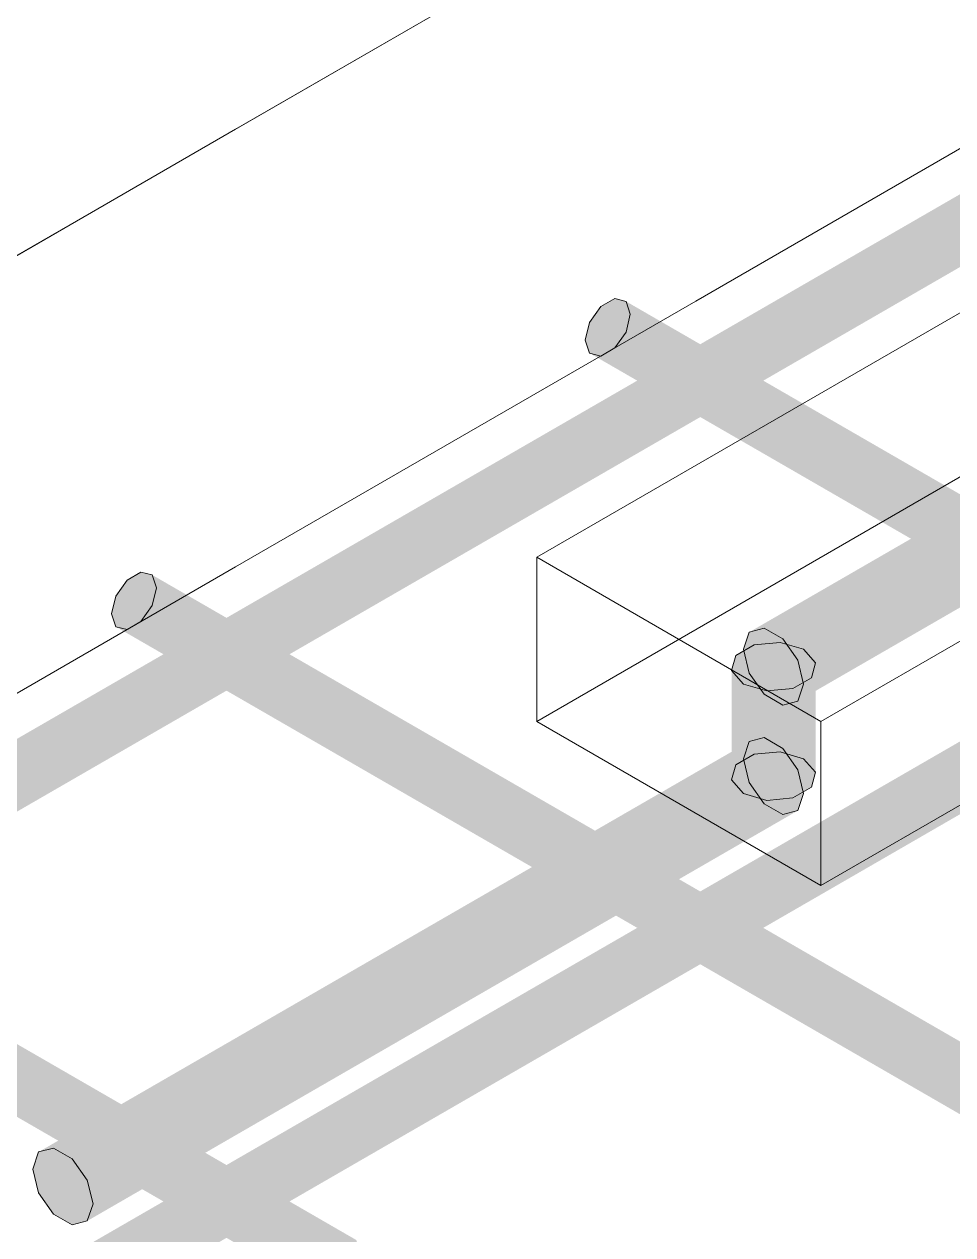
# Model space of a CAD drawing. Header units: metres. Extents: x 0 to 8.41, y 0 to 5.94.
# Drawn here: x 5.5447 to 5.8842, y 2.1873 to 2.6298 of the extents above; entities that cross this region are included whole.
import ezdxf

# ---------------------------------------------------------------- set-up
doc = ezdxf.new("R2010")
doc.units = ezdxf.units.M
doc.header["$LTSCALE"] = 0.25
doc.layers.add('ISO-3D', color=7, linetype='CONTINUOUS', lineweight=13)
doc.layers.add('ISO-3D-ARISTAS', color=250, linetype='CONTINUOUS', lineweight=13)

msp = doc.modelspace()

# ---------------------------------------------------------------- linework, layer by layer
at = {"layer": 'ISO-3D', "true_color": 0x553624}
for points in [[(5.89104, 2.5663), (5.89262, 2.57099), (5.80844, 2.51861), (5.81001, 2.5233)], [(5.90754, 2.55678), (5.90597, 2.55209), (5.82494, 2.50908), (5.82336, 2.50439)], [(5.80844, 2.51861), (5.81001, 2.5233), (5.72583, 2.47092), (5.72741, 2.47561)], [(5.82494, 2.50908), (5.82336, 2.50439), (5.74233, 2.46139), (5.74076, 2.4567)], [(5.72583, 2.47092), (5.72741, 2.47561), (5.64323, 2.42322), (5.6448, 2.42791)], [(5.74233, 2.46139), (5.74076, 2.4567), (5.65973, 2.4137), (5.65815, 2.40901)], [(5.64323, 2.42322), (5.6448, 2.42791), (5.56062, 2.37553), (5.5622, 2.38022)], [(5.65973, 2.4137), (5.65815, 2.40901), (5.57712, 2.36601), (5.57554, 2.36132)], [(5.56062, 2.37553), (5.5622, 2.38022), (5.47802, 2.32784), (5.47959, 2.33253)], [(5.89904, 2.37092), (5.90061, 2.37561), (5.81643, 2.32322), (5.81801, 2.32791)], [(5.57712, 2.36601), (5.57554, 2.36132), (5.49451, 2.31831), (5.49294, 2.31363)], [(5.91554, 2.36139), (5.91396, 2.3567), (5.83293, 2.3137), (5.83136, 2.30901)], [(5.81643, 2.32322), (5.81801, 2.32791), (5.73383, 2.27553), (5.7354, 2.28022)], [(5.83293, 2.3137), (5.83136, 2.30901), (5.75032, 2.26601), (5.74875, 2.26132)], [(5.73383, 2.27553), (5.7354, 2.28022), (5.65122, 2.22784), (5.6528, 2.23253)], [(5.75032, 2.26601), (5.74875, 2.26132), (5.66772, 2.21831), (5.66614, 2.21363)], [(5.65122, 2.22784), (5.6528, 2.23253), (5.56862, 2.18015), (5.57019, 2.18484)], [(5.66772, 2.21831), (5.66614, 2.21363), (5.58511, 2.17062), (5.58354, 2.16593)]]:
    msp.add_solid(points, dxfattribs=at)
at = {"layer": 'ISO-3D', "true_color": 0x67422b}
for points in [[(5.89262, 2.57099), (5.89674, 2.57207), (5.81001, 2.5233), (5.81414, 2.52438)], [(5.90597, 2.55209), (5.90184, 2.55101), (5.82336, 2.50439), (5.81924, 2.50332)], [(5.81001, 2.5233), (5.81414, 2.52438), (5.72741, 2.47561), (5.73153, 2.47668)], [(5.82336, 2.50439), (5.81924, 2.50332), (5.74076, 2.4567), (5.73663, 2.45562)], [(5.72741, 2.47561), (5.73153, 2.47668), (5.6448, 2.42791), (5.64893, 2.42899)], [(5.74076, 2.4567), (5.73663, 2.45562), (5.65815, 2.40901), (5.65403, 2.40793)], [(5.6448, 2.42791), (5.64893, 2.42899), (5.5622, 2.38022), (5.56632, 2.3813)], [(5.65815, 2.40901), (5.65403, 2.40793), (5.57554, 2.36132), (5.57142, 2.36024)], [(5.5622, 2.38022), (5.56632, 2.3813), (5.47959, 2.33253), (5.48372, 2.33361)], [(5.90061, 2.37561), (5.90474, 2.37668), (5.81801, 2.32791), (5.82213, 2.32899)], [(5.57554, 2.36132), (5.57142, 2.36024), (5.49294, 2.31363), (5.48881, 2.31255)], [(5.91396, 2.3567), (5.90984, 2.35562), (5.83136, 2.30901), (5.82723, 2.30793)], [(5.81801, 2.32791), (5.82213, 2.32899), (5.7354, 2.28022), (5.73953, 2.2813)], [(5.83136, 2.30901), (5.82723, 2.30793), (5.74875, 2.26132), (5.74463, 2.26024)], [(5.7354, 2.28022), (5.73953, 2.2813), (5.6528, 2.23253), (5.65692, 2.23361)], [(5.74875, 2.26132), (5.74463, 2.26024), (5.66614, 2.21363), (5.66202, 2.21255)], [(5.6528, 2.23253), (5.65692, 2.23361), (5.57019, 2.18484), (5.57432, 2.18592)], [(5.66614, 2.21363), (5.66202, 2.21255), (5.58354, 2.16593), (5.57941, 2.16485)]]:
    msp.add_solid(points, dxfattribs=at)
at = {"layer": 'ISO-3D', "true_color": 0x7c4f34}
for points in [[(5.89674, 2.57207), (5.90184, 2.56913), (5.81414, 2.52438), (5.81924, 2.52143)], [(5.90184, 2.55101), (5.89674, 2.55395), (5.81924, 2.50332), (5.81414, 2.50626)], [(5.84322, 2.48189), (5.83812, 2.47894), (5.76061, 2.52958), (5.75552, 2.52664)], [(5.81414, 2.52438), (5.81924, 2.52143), (5.73153, 2.47668), (5.73663, 2.47374)], [(5.83812, 2.46083), (5.84322, 2.46377), (5.75552, 2.50852), (5.76061, 2.51146)], [(5.81924, 2.50332), (5.81414, 2.50626), (5.73663, 2.45562), (5.73153, 2.45857)], [(5.92582, 2.4342), (5.92073, 2.43125), (5.84322, 2.48189), (5.83812, 2.47894)], [(5.73153, 2.47668), (5.73663, 2.47374), (5.64893, 2.42899), (5.65403, 2.42605)], [(5.92073, 2.41313), (5.92582, 2.41608), (5.83812, 2.46083), (5.84322, 2.46377)], [(5.73663, 2.45562), (5.73153, 2.45857), (5.65403, 2.40793), (5.64893, 2.41087)], [(5.67001, 2.38189), (5.66492, 2.37894), (5.58741, 2.42958), (5.58231, 2.42664)], [(5.64893, 2.42899), (5.65403, 2.42605), (5.56632, 2.3813), (5.57142, 2.37836)], [(5.66492, 2.36083), (5.67001, 2.36377), (5.58231, 2.40852), (5.58741, 2.41146)], [(5.65403, 2.40793), (5.64893, 2.41087), (5.57142, 2.36024), (5.56632, 2.36318)], [(5.56632, 2.3813), (5.57142, 2.37836), (5.48372, 2.33361), (5.48881, 2.33066)], [(5.75262, 2.3342), (5.74752, 2.33125), (5.67001, 2.38189), (5.66492, 2.37894)], [(5.90474, 2.37668), (5.90984, 2.37374), (5.82213, 2.32899), (5.82723, 2.32605)], [(5.57142, 2.36024), (5.56632, 2.36318), (5.48881, 2.31255), (5.48372, 2.31549)], [(5.74752, 2.31313), (5.75262, 2.31608), (5.66492, 2.36083), (5.67001, 2.36377)], [(5.90984, 2.35562), (5.90474, 2.35857), (5.82723, 2.30793), (5.82213, 2.31087)], [(5.83522, 2.2865), (5.83013, 2.28356), (5.75262, 2.3342), (5.74752, 2.33125)], [(5.82213, 2.32899), (5.82723, 2.32605), (5.73953, 2.2813), (5.74463, 2.27836)], [(5.83013, 2.26544), (5.83522, 2.26839), (5.74752, 2.31313), (5.75262, 2.31608)], [(5.82723, 2.30793), (5.82213, 2.31087), (5.74463, 2.26024), (5.73953, 2.26318)], [(5.91783, 2.23881), (5.91273, 2.23587), (5.83522, 2.2865), (5.83013, 2.28356)], [(5.57941, 2.2342), (5.57432, 2.23125), (5.49681, 2.28189), (5.49171, 2.27894)], [(5.73953, 2.2813), (5.74463, 2.27836), (5.65692, 2.23361), (5.66202, 2.23066)], [(5.91273, 2.21775), (5.91783, 2.22069), (5.83013, 2.26544), (5.83522, 2.26839)], [(5.57432, 2.21313), (5.57941, 2.21608), (5.49171, 2.26083), (5.49681, 2.26377)], [(5.74463, 2.26024), (5.73953, 2.26318), (5.66202, 2.21255), (5.65692, 2.21549)], [(5.66202, 2.1865), (5.65692, 2.18356), (5.57941, 2.2342), (5.57432, 2.23125)], [(5.65692, 2.23361), (5.66202, 2.23066), (5.57432, 2.18592), (5.57941, 2.18297)], [(5.65692, 2.16544), (5.66202, 2.16839), (5.57432, 2.21313), (5.57941, 2.21608)], [(5.66202, 2.21255), (5.65692, 2.21549), (5.57941, 2.16485), (5.57432, 2.1678)]]:
    msp.add_solid(points, dxfattribs=at)
at = {"layer": 'ISO-3D', "true_color": 0x70472f}
for points in [[(5.89262, 2.55979), (5.89104, 2.5663), (5.81001, 2.5121), (5.80844, 2.51861)], [(5.90597, 2.56328), (5.90754, 2.55678), (5.82336, 2.51559), (5.82494, 2.50908)], [(5.81001, 2.5121), (5.80844, 2.51861), (5.72741, 2.46441), (5.72583, 2.47092)], [(5.82336, 2.51559), (5.82494, 2.50908), (5.74076, 2.4679), (5.74233, 2.46139)], [(5.72741, 2.46441), (5.72583, 2.47092), (5.6448, 2.41672), (5.64323, 2.42322)], [(5.74076, 2.4679), (5.74233, 2.46139), (5.65815, 2.42021), (5.65973, 2.4137)], [(5.6448, 2.41672), (5.64323, 2.42322), (5.5622, 2.36902), (5.56062, 2.37553)], [(5.65815, 2.42021), (5.65973, 2.4137), (5.57554, 2.37251), (5.57712, 2.36601)], [(5.5622, 2.36902), (5.56062, 2.37553), (5.47959, 2.32133), (5.47802, 2.32784)], [(5.57554, 2.37251), (5.57712, 2.36601), (5.49294, 2.32482), (5.49451, 2.31831)], [(5.90061, 2.36441), (5.89904, 2.37092), (5.81801, 2.31672), (5.81643, 2.32322)], [(5.91396, 2.3679), (5.91554, 2.36139), (5.83136, 2.32021), (5.83293, 2.3137)], [(5.81801, 2.31672), (5.81643, 2.32322), (5.7354, 2.26902), (5.73383, 2.27553)], [(5.83136, 2.32021), (5.83293, 2.3137), (5.74875, 2.27251), (5.75032, 2.26601)], [(5.7354, 2.26902), (5.73383, 2.27553), (5.6528, 2.22133), (5.65122, 2.22784)], [(5.74875, 2.27251), (5.75032, 2.26601), (5.66614, 2.22482), (5.66772, 2.21831)], [(5.6528, 2.22133), (5.65122, 2.22784), (5.57019, 2.17364), (5.56862, 2.18015)], [(5.66614, 2.22482), (5.66772, 2.21831), (5.58354, 2.17713), (5.58511, 2.17062)]]:
    msp.add_solid(points, dxfattribs=at)
at = {"layer": 'ISO-3D', "true_color": 0x7f5135}
for points in [[(5.90184, 2.56913), (5.90597, 2.56328), (5.81924, 2.52143), (5.82336, 2.51559)], [(5.89674, 2.55395), (5.89262, 2.55979), (5.81414, 2.50626), (5.81001, 2.5121)], [(5.81924, 2.52143), (5.82336, 2.51559), (5.73663, 2.47374), (5.74076, 2.4679)], [(5.81414, 2.50626), (5.81001, 2.5121), (5.73153, 2.45857), (5.72741, 2.46441)], [(5.73663, 2.47374), (5.74076, 2.4679), (5.65403, 2.42605), (5.65815, 2.42021)], [(5.73153, 2.45857), (5.72741, 2.46441), (5.64893, 2.41087), (5.6448, 2.41672)], [(5.65403, 2.42605), (5.65815, 2.42021), (5.57142, 2.37836), (5.57554, 2.37251)], [(5.64893, 2.41087), (5.6448, 2.41672), (5.56632, 2.36318), (5.5622, 2.36902)], [(5.57142, 2.37836), (5.57554, 2.37251), (5.48881, 2.33066), (5.49294, 2.32482)], [(5.90984, 2.37374), (5.91396, 2.3679), (5.82723, 2.32605), (5.83136, 2.32021)], [(5.56632, 2.36318), (5.5622, 2.36902), (5.48372, 2.31549), (5.47959, 2.32133)], [(5.90474, 2.35857), (5.90061, 2.36441), (5.82213, 2.31087), (5.81801, 2.31672)], [(5.82723, 2.32605), (5.83136, 2.32021), (5.74463, 2.27836), (5.74875, 2.27251)], [(5.82213, 2.31087), (5.81801, 2.31672), (5.73953, 2.26318), (5.7354, 2.26902)], [(5.74463, 2.27836), (5.74875, 2.27251), (5.66202, 2.23066), (5.66614, 2.22482)], [(5.73953, 2.26318), (5.7354, 2.26902), (5.65692, 2.21549), (5.6528, 2.22133)], [(5.66202, 2.23066), (5.66614, 2.22482), (5.57941, 2.18297), (5.58354, 2.17713)], [(5.65692, 2.21549), (5.6528, 2.22133), (5.57432, 2.1678), (5.57019, 2.17364)]]:
    msp.add_solid(points, dxfattribs=at)
at = {"layer": 'ISO-3D', "true_color": 0x643f2a}
for points in [[(5.75806, 2.51905), (5.75552, 2.52664), (5.75139, 2.5208)], [(5.75806, 2.51905), (5.76061, 2.52958), (5.75552, 2.52664)], [(5.75806, 2.51905), (5.76474, 2.5285), (5.76061, 2.52958)], [(5.75806, 2.51905), (5.76631, 2.52381), (5.76474, 2.5285)], [(5.75806, 2.51905), (5.76474, 2.5173), (5.76631, 2.52381)], [(5.75806, 2.51905), (5.75139, 2.5208), (5.74982, 2.51429)], [(5.75806, 2.51905), (5.74982, 2.51429), (5.75139, 2.5096)], [(5.75806, 2.51905), (5.75139, 2.5096), (5.75552, 2.50852)], [(5.75806, 2.51905), (5.75552, 2.50852), (5.76061, 2.51146)], [(5.75806, 2.51905), (5.76061, 2.51146), (5.76474, 2.5173)], [(5.58486, 2.41905), (5.58741, 2.42958), (5.58231, 2.42664)], [(5.58486, 2.41905), (5.59153, 2.4285), (5.58741, 2.42958)], [(5.58486, 2.41905), (5.58231, 2.42664), (5.57819, 2.4208)], [(5.58486, 2.41905), (5.59311, 2.42381), (5.59153, 2.4285)], [(5.58486, 2.41905), (5.57819, 2.4208), (5.57661, 2.41429)], [(5.58486, 2.41905), (5.59153, 2.4173), (5.59311, 2.42381)], [(5.58486, 2.41905), (5.57661, 2.41429), (5.57819, 2.4096)], [(5.58486, 2.41905), (5.57819, 2.4096), (5.58231, 2.40852)], [(5.58486, 2.41905), (5.58231, 2.40852), (5.58741, 2.41146)], [(5.58486, 2.41905), (5.58741, 2.41146), (5.59153, 2.4173)]]:
    msp.add_solid(points, dxfattribs=at)
at = {"layer": 'ISO-3D', "true_color": 0x865538}
for points in [[(5.83812, 2.47894), (5.834, 2.4731), (5.75552, 2.52664), (5.75139, 2.5208)], [(5.84322, 2.46377), (5.84734, 2.46961), (5.76061, 2.51146), (5.76474, 2.5173)], [(5.92073, 2.43125), (5.9166, 2.42541), (5.83812, 2.47894), (5.834, 2.4731)], [(5.92582, 2.41608), (5.92995, 2.42192), (5.84322, 2.46377), (5.84734, 2.46961)], [(5.66492, 2.37894), (5.66079, 2.3731), (5.58231, 2.42664), (5.57819, 2.4208)], [(5.67001, 2.36377), (5.67414, 2.36961), (5.58741, 2.41146), (5.59153, 2.4173)], [(5.74752, 2.33125), (5.7434, 2.32541), (5.66492, 2.37894), (5.66079, 2.3731)], [(5.75262, 2.31608), (5.75674, 2.32192), (5.67001, 2.36377), (5.67414, 2.36961)], [(5.83013, 2.28356), (5.826, 2.27772), (5.74752, 2.33125), (5.7434, 2.32541)], [(5.83522, 2.26839), (5.83935, 2.27423), (5.75262, 2.31608), (5.75674, 2.32192)], [(5.91273, 2.23587), (5.90861, 2.23003), (5.83013, 2.28356), (5.826, 2.27772)], [(5.57432, 2.23125), (5.57019, 2.22541), (5.49171, 2.27894), (5.48759, 2.2731)], [(5.91783, 2.22069), (5.92195, 2.22654), (5.83522, 2.26839), (5.83935, 2.27423)], [(5.57941, 2.21608), (5.58354, 2.22192), (5.49681, 2.26377), (5.50093, 2.26961)], [(5.65692, 2.18356), (5.6528, 2.17772), (5.57432, 2.23125), (5.57019, 2.22541)], [(5.66202, 2.16839), (5.66614, 2.17423), (5.57941, 2.21608), (5.58354, 2.22192)]]:
    msp.add_solid(points, dxfattribs=at)
at = {"layer": 'ISO-3D', "true_color": 0x603d28}
for points in [[(5.84734, 2.48081), (5.84322, 2.48189), (5.76474, 2.5285), (5.76061, 2.52958)], [(5.84892, 2.47612), (5.84734, 2.48081), (5.76631, 2.52381), (5.76474, 2.5285)], [(5.83242, 2.4666), (5.834, 2.46191), (5.74982, 2.51429), (5.75139, 2.5096)], [(5.834, 2.46191), (5.83812, 2.46083), (5.75139, 2.5096), (5.75552, 2.50852)], [(5.92995, 2.43312), (5.92582, 2.4342), (5.84734, 2.48081), (5.84322, 2.48189)], [(5.93152, 2.42843), (5.92995, 2.43312), (5.84892, 2.47612), (5.84734, 2.48081)], [(5.91503, 2.4189), (5.9166, 2.41421), (5.83242, 2.4666), (5.834, 2.46191)], [(5.9166, 2.41421), (5.92073, 2.41313), (5.834, 2.46191), (5.83812, 2.46083)], [(5.67414, 2.38081), (5.67001, 2.38189), (5.59153, 2.4285), (5.58741, 2.42958)], [(5.67571, 2.37612), (5.67414, 2.38081), (5.59311, 2.42381), (5.59153, 2.4285)], [(5.65922, 2.3666), (5.66079, 2.36191), (5.57661, 2.41429), (5.57819, 2.4096)], [(5.66079, 2.36191), (5.66492, 2.36083), (5.57819, 2.4096), (5.58231, 2.40852)], [(5.75674, 2.33312), (5.75262, 2.3342), (5.67414, 2.38081), (5.67001, 2.38189)], [(5.75832, 2.32843), (5.75674, 2.33312), (5.67571, 2.37612), (5.67414, 2.38081)], [(5.74182, 2.3189), (5.7434, 2.31421), (5.65922, 2.3666), (5.66079, 2.36191)], [(5.7434, 2.31421), (5.74752, 2.31313), (5.66079, 2.36191), (5.66492, 2.36083)], [(5.83935, 2.28542), (5.83522, 2.2865), (5.75674, 2.33312), (5.75262, 2.3342)], [(5.84092, 2.28074), (5.83935, 2.28542), (5.75832, 2.32843), (5.75674, 2.33312)], [(5.82443, 2.27121), (5.826, 2.26652), (5.74182, 2.3189), (5.7434, 2.31421)], [(5.826, 2.26652), (5.83013, 2.26544), (5.7434, 2.31421), (5.74752, 2.31313)], [(5.92195, 2.23773), (5.91783, 2.23881), (5.83935, 2.28542), (5.83522, 2.2865)], [(5.92353, 2.23304), (5.92195, 2.23773), (5.84092, 2.28074), (5.83935, 2.28542)], [(5.58354, 2.23312), (5.57941, 2.2342), (5.50093, 2.28081), (5.49681, 2.28189)], [(5.58511, 2.22843), (5.58354, 2.23312), (5.50251, 2.27612), (5.50093, 2.28081)], [(5.90703, 2.22352), (5.90861, 2.21883), (5.82443, 2.27121), (5.826, 2.26652)], [(5.56862, 2.2189), (5.57019, 2.21421), (5.48601, 2.2666), (5.48759, 2.26191)], [(5.90861, 2.21883), (5.91273, 2.21775), (5.826, 2.26652), (5.83013, 2.26544)], [(5.57019, 2.21421), (5.57432, 2.21313), (5.48759, 2.26191), (5.49171, 2.26083)], [(5.66614, 2.18542), (5.66202, 2.1865), (5.58354, 2.23312), (5.57941, 2.2342)], [(5.66772, 2.18074), (5.66614, 2.18542), (5.58511, 2.22843), (5.58354, 2.23312)], [(5.65122, 2.17121), (5.6528, 2.16652), (5.56862, 2.2189), (5.57019, 2.21421)], [(5.6528, 2.16652), (5.65692, 2.16544), (5.57019, 2.21421), (5.57432, 2.21313)]]:
    msp.add_solid(points, dxfattribs=at)
at = {"layer": 'ISO-3D', "true_color": 0x7b4f34}
for points in [[(5.84734, 2.46961), (5.84892, 2.47612), (5.76474, 2.5173), (5.76631, 2.52381)], [(5.834, 2.4731), (5.83242, 2.4666), (5.75139, 2.5208), (5.74982, 2.51429)], [(5.92995, 2.42192), (5.93152, 2.42843), (5.84734, 2.46961), (5.84892, 2.47612)], [(5.9166, 2.42541), (5.91503, 2.4189), (5.834, 2.4731), (5.83242, 2.4666)], [(5.66079, 2.3731), (5.65922, 2.3666), (5.57819, 2.4208), (5.57661, 2.41429)], [(5.67414, 2.36961), (5.67571, 2.37612), (5.59153, 2.4173), (5.59311, 2.42381)], [(5.75674, 2.32192), (5.75832, 2.32843), (5.67414, 2.36961), (5.67571, 2.37612)], [(5.7434, 2.32541), (5.74182, 2.3189), (5.66079, 2.3731), (5.65922, 2.3666)], [(5.83935, 2.27423), (5.84092, 2.28074), (5.75674, 2.32192), (5.75832, 2.32843)], [(5.826, 2.27772), (5.82443, 2.27121), (5.7434, 2.32541), (5.74182, 2.3189)], [(5.92195, 2.22654), (5.92353, 2.23304), (5.83935, 2.27423), (5.84092, 2.28074)], [(5.58354, 2.22192), (5.58511, 2.22843), (5.50093, 2.26961), (5.50251, 2.27612)], [(5.90861, 2.23003), (5.90703, 2.22352), (5.826, 2.27772), (5.82443, 2.27121)], [(5.57019, 2.22541), (5.56862, 2.2189), (5.48759, 2.2731), (5.48601, 2.2666)], [(5.66614, 2.17423), (5.66772, 2.18074), (5.58354, 2.22192), (5.58511, 2.22843)], [(5.6528, 2.17772), (5.65122, 2.17121), (5.57019, 2.22541), (5.56862, 2.2189)]]:
    msp.add_solid(points, dxfattribs=at)
at = {"layer": 'ISO-3D', "true_color": 0x4f4d49}
for points in [[(5.89429, 2.45135), (5.89639, 2.4576), (5.80769, 2.40135), (5.80979, 2.4076)], [(5.91629, 2.43865), (5.91419, 2.4324), (5.82968, 2.38865), (5.82758, 2.3824)], [(5.80769, 2.36135), (5.80979, 2.3676), (5.72108, 2.31135), (5.72319, 2.3176)], [(5.82968, 2.34865), (5.82758, 2.3424), (5.74308, 2.29865), (5.74098, 2.2924)], [(5.72108, 2.31135), (5.72319, 2.3176), (5.63448, 2.26135), (5.63658, 2.2676)], [(5.74308, 2.29865), (5.74098, 2.2924), (5.65648, 2.24865), (5.65438, 2.2424)], [(5.63448, 2.26135), (5.63658, 2.2676), (5.54788, 2.21135), (5.54998, 2.2176)], [(5.65648, 2.24865), (5.65438, 2.2424), (5.56988, 2.19865), (5.56778, 2.1924)]]:
    msp.add_solid(points, dxfattribs=at)
at = {"layer": 'ISO-3D', "true_color": 0x605d58}
for points in [[(5.89639, 2.4576), (5.90189, 2.45904), (5.80979, 2.4076), (5.81529, 2.40904)], [(5.91419, 2.4324), (5.90869, 2.43096), (5.82758, 2.3824), (5.82208, 2.38096)], [(5.83405, 2.3964), (5.82968, 2.40135), (5.83405, 2.3564), (5.82968, 2.36135)], [(5.80332, 2.3936), (5.80769, 2.38865), (5.80332, 2.3536), (5.80769, 2.34865)], [(5.80979, 2.3676), (5.81529, 2.36904), (5.72319, 2.3176), (5.72868, 2.31904)], [(5.82758, 2.3424), (5.82208, 2.34096), (5.74098, 2.2924), (5.73548, 2.29096)], [(5.72319, 2.3176), (5.72868, 2.31904), (5.63658, 2.2676), (5.64208, 2.26904)], [(5.74098, 2.2924), (5.73548, 2.29096), (5.65438, 2.2424), (5.64888, 2.24096)], [(5.63658, 2.2676), (5.64208, 2.26904), (5.54998, 2.2176), (5.55548, 2.21904)], [(5.65438, 2.2424), (5.64888, 2.24096), (5.56778, 2.1924), (5.56228, 2.19096)]]:
    msp.add_solid(points, dxfattribs=at)
at = {"layer": 'ISO-3D', "true_color": 0x736f6a}
for points in [[(5.90189, 2.45904), (5.90869, 2.45512), (5.81529, 2.40904), (5.82208, 2.40512)], [(5.90869, 2.43096), (5.90189, 2.43488), (5.82208, 2.38096), (5.81529, 2.38488)], [(5.81869, 2.395), (5.81162, 2.403), (5.80483, 2.39908)], [(5.81869, 2.395), (5.82112, 2.40387), (5.81162, 2.403)], [(5.81869, 2.395), (5.82968, 2.40135), (5.82112, 2.40387)], [(5.81869, 2.395), (5.80483, 2.39908), (5.80332, 2.3936)], [(5.81869, 2.395), (5.83405, 2.3964), (5.82968, 2.40135)], [(5.81869, 2.395), (5.80332, 2.3936), (5.80769, 2.38865)], [(5.81869, 2.395), (5.80769, 2.38865), (5.81625, 2.38613)], [(5.81869, 2.395), (5.81625, 2.38613), (5.82575, 2.387)], [(5.81869, 2.395), (5.83254, 2.39092), (5.83405, 2.3964)], [(5.81869, 2.395), (5.82575, 2.387), (5.83254, 2.39092)], [(5.81529, 2.36904), (5.82208, 2.36512), (5.72868, 2.31904), (5.73548, 2.31512)], [(5.81869, 2.355), (5.81162, 2.363), (5.80483, 2.35908)], [(5.81869, 2.355), (5.82112, 2.36387), (5.81162, 2.363)], [(5.81869, 2.355), (5.82968, 2.36135), (5.82112, 2.36387)], [(5.81869, 2.355), (5.80483, 2.35908), (5.80332, 2.3536)], [(5.81869, 2.355), (5.83405, 2.3564), (5.82968, 2.36135)], [(5.81869, 2.355), (5.80332, 2.3536), (5.80769, 2.34865)], [(5.81869, 2.355), (5.80769, 2.34865), (5.81625, 2.34613)], [(5.81869, 2.355), (5.81625, 2.34613), (5.82575, 2.347)], [(5.81869, 2.355), (5.83254, 2.35092), (5.83405, 2.3564)], [(5.81869, 2.355), (5.82575, 2.347), (5.83254, 2.35092)], [(5.82208, 2.34096), (5.81529, 2.34488), (5.73548, 2.29096), (5.72868, 2.29488)], [(5.72868, 2.31904), (5.73548, 2.31512), (5.64208, 2.26904), (5.64888, 2.26512)], [(5.73548, 2.29096), (5.72868, 2.29488), (5.64888, 2.24096), (5.64208, 2.24488)], [(5.64208, 2.26904), (5.64888, 2.26512), (5.55548, 2.21904), (5.56228, 2.21512)], [(5.64888, 2.24096), (5.64208, 2.24488), (5.56228, 2.19096), (5.55548, 2.19488)]]:
    msp.add_solid(points, dxfattribs=at)
at = {"layer": 'ISO-3D', "true_color": 0x686560}
for points in [[(5.89639, 2.44267), (5.89429, 2.45135), (5.80979, 2.39267), (5.80769, 2.40135)], [(5.91419, 2.44733), (5.91629, 2.43865), (5.82758, 2.39733), (5.82968, 2.38865)], [(5.80979, 2.35267), (5.80769, 2.36135), (5.72319, 2.30267), (5.72108, 2.31135)], [(5.82758, 2.35733), (5.82968, 2.34865), (5.74098, 2.30733), (5.74308, 2.29865)], [(5.72319, 2.30267), (5.72108, 2.31135), (5.63658, 2.25267), (5.63448, 2.26135)], [(5.74098, 2.30733), (5.74308, 2.29865), (5.65438, 2.25733), (5.65648, 2.24865)], [(5.63658, 2.25267), (5.63448, 2.26135), (5.54998, 2.20267), (5.54788, 2.21135)], [(5.65438, 2.25733), (5.65648, 2.24865), (5.56778, 2.20733), (5.56988, 2.19865)]]:
    msp.add_solid(points, dxfattribs=at)
at = {"layer": 'ISO-3D', "true_color": 0x76726d}
for points in [[(5.90869, 2.45512), (5.91419, 2.44733), (5.82208, 2.40512), (5.82758, 2.39733)], [(5.90189, 2.43488), (5.89639, 2.44267), (5.81529, 2.38488), (5.80979, 2.39267)], [(5.82208, 2.36512), (5.82758, 2.35733), (5.73548, 2.31512), (5.74098, 2.30733)], [(5.81529, 2.34488), (5.80979, 2.35267), (5.72868, 2.29488), (5.72319, 2.30267)], [(5.73548, 2.31512), (5.74098, 2.30733), (5.64888, 2.26512), (5.65438, 2.25733)], [(5.72868, 2.29488), (5.72319, 2.30267), (5.64208, 2.24488), (5.63658, 2.25267)], [(5.64888, 2.26512), (5.65438, 2.25733), (5.56228, 2.21512), (5.56778, 2.20733)], [(5.64208, 2.24488), (5.63658, 2.25267), (5.55548, 2.19488), (5.54998, 2.20267)]]:
    msp.add_solid(points, dxfattribs=at)
at = {"layer": 'ISO-3D', "true_color": 0x67645f}
for points in [[(5.81869, 2.395), (5.80769, 2.40135), (5.80979, 2.4076)], [(5.81869, 2.395), (5.80979, 2.4076), (5.81529, 2.40904)], [(5.81869, 2.395), (5.81529, 2.40904), (5.82208, 2.40512)], [(5.81869, 2.395), (5.82208, 2.40512), (5.82758, 2.39733)], [(5.81869, 2.395), (5.80979, 2.39267), (5.80769, 2.40135)], [(5.81869, 2.395), (5.81529, 2.38488), (5.80979, 2.39267)], [(5.81869, 2.395), (5.82208, 2.38096), (5.81529, 2.38488)], [(5.81869, 2.395), (5.82758, 2.39733), (5.82968, 2.38865)], [(5.81869, 2.395), (5.82758, 2.3824), (5.82208, 2.38096)], [(5.81869, 2.395), (5.82968, 2.38865), (5.82758, 2.3824)], [(5.81869, 2.355), (5.80769, 2.36135), (5.80979, 2.3676)], [(5.81869, 2.355), (5.80979, 2.3676), (5.81529, 2.36904)], [(5.81869, 2.355), (5.81529, 2.36904), (5.82208, 2.36512)], [(5.81869, 2.355), (5.82208, 2.36512), (5.82758, 2.35733)], [(5.81869, 2.355), (5.80979, 2.35267), (5.80769, 2.36135)], [(5.81869, 2.355), (5.81529, 2.34488), (5.80979, 2.35267)], [(5.81869, 2.355), (5.82208, 2.34096), (5.81529, 2.34488)], [(5.81869, 2.355), (5.82758, 2.35733), (5.82968, 2.34865)], [(5.81869, 2.355), (5.82758, 2.3424), (5.82208, 2.34096)], [(5.81869, 2.355), (5.82968, 2.34865), (5.82758, 2.3424)], [(5.55888, 2.205), (5.54788, 2.21135), (5.54998, 2.2176)], [(5.55888, 2.205), (5.54998, 2.2176), (5.55548, 2.21904)], [(5.55888, 2.205), (5.55548, 2.21904), (5.56228, 2.21512)], [(5.55888, 2.205), (5.56228, 2.21512), (5.56778, 2.20733)], [(5.55888, 2.205), (5.54998, 2.20267), (5.54788, 2.21135)], [(5.55888, 2.205), (5.55548, 2.19488), (5.54998, 2.20267)], [(5.55888, 2.205), (5.56228, 2.19096), (5.55548, 2.19488)], [(5.55888, 2.205), (5.56778, 2.20733), (5.56988, 2.19865)], [(5.55888, 2.205), (5.56778, 2.1924), (5.56228, 2.19096)], [(5.55888, 2.205), (5.56988, 2.19865), (5.56778, 2.1924)]]:
    msp.add_solid(points, dxfattribs=at)
at = {"layer": 'ISO-3D', "true_color": 0x5d5a55}
for points in [[(5.81162, 2.403), (5.80483, 2.39908), (5.81162, 2.363), (5.80483, 2.35908)], [(5.82575, 2.387), (5.83254, 2.39092), (5.82575, 2.347), (5.83254, 2.35092)]]:
    msp.add_solid(points, dxfattribs=at)
at = {"layer": 'ISO-3D', "true_color": 0x6a6762}
for points in [[(5.82112, 2.40387), (5.81162, 2.403), (5.82112, 2.36387), (5.81162, 2.363)], [(5.81625, 2.38613), (5.82575, 2.387), (5.81625, 2.34613), (5.82575, 2.347)]]:
    msp.add_solid(points, dxfattribs=at)
at = {"layer": 'ISO-3D', "true_color": 0x6c6863}
for points in [[(5.82968, 2.40135), (5.82112, 2.40387), (5.82968, 2.36135), (5.82112, 2.36387)], [(5.80769, 2.38865), (5.81625, 2.38613), (5.80769, 2.34865), (5.81625, 2.34613)]]:
    msp.add_solid(points, dxfattribs=at)
at = {"layer": 'ISO-3D', "true_color": 0x4a4744}
for points in [[(5.80483, 2.39908), (5.80332, 2.3936), (5.80483, 2.35908), (5.80332, 2.3536)], [(5.83254, 2.39092), (5.83405, 2.3964), (5.83254, 2.35092), (5.83405, 2.3564)]]:
    msp.add_solid(points, dxfattribs=at)
at = {"layer": 'ISO-3D-ARISTAS', "color": 250}
for p, q in [((5.62197, 2.59143), (5.79023, 2.68857)), ((5.54156, 2.545), (5.7061, 2.64)), ((5.95849, 2.62571), (5.79023, 2.52857)), ((5.79023, 2.52857), (5.95849, 2.62571)), ((5.45372, 2.49429), (5.62197, 2.59143)), ((5.79023, 2.52857), (5.62197, 2.43143)), ((5.62197, 2.43143), (5.79023, 2.52857)), ((5.89663, 2.53), (5.73208, 2.435)), ((5.73208, 2.435), (5.89663, 2.53)), ((5.75552, 2.52664), (5.75139, 2.5208)), ((5.75139, 2.5208), (5.75552, 2.52664)), ((5.76061, 2.52958), (5.75552, 2.52664)), ((5.75552, 2.52664), (5.76061, 2.52958)), ((5.76474, 2.5285), (5.76061, 2.52958)), ((5.76061, 2.52958), (5.76474, 2.5285)), ((5.76631, 2.52381), (5.76474, 2.5285)), ((5.76474, 2.5285), (5.76631, 2.52381)), ((5.76474, 2.5173), (5.76631, 2.52381)), ((5.76631, 2.52381), (5.76474, 2.5173)), ((5.75139, 2.5208), (5.74982, 2.51429)), ((5.74982, 2.51429), (5.75139, 2.5208)), ((5.74982, 2.51429), (5.75139, 2.5096)), ((5.75139, 2.5096), (5.74982, 2.51429)), ((5.76061, 2.51146), (5.76474, 2.5173)), ((5.76474, 2.5173), (5.76061, 2.51146)), ((5.75139, 2.5096), (5.75552, 2.50852)), ((5.75552, 2.50852), (5.75139, 2.5096)), ((5.75552, 2.50852), (5.76061, 2.51146)), ((5.76061, 2.51146), (5.75552, 2.50852)), ((5.89663, 2.47), (5.73208, 2.375)), ((5.73208, 2.375), (5.89663, 2.47)), ((5.83601, 2.375), (6.00055, 2.47)), ((5.83601, 2.375), (6.00055, 2.47)), ((5.73208, 2.375), (5.73208, 2.435)), ((5.73208, 2.375), (5.73208, 2.435)), ((5.73208, 2.435), (5.83601, 2.375)), ((5.73208, 2.435), (5.83601, 2.375)), ((5.62197, 2.43143), (5.45372, 2.33429)), ((5.45372, 2.33429), (5.62197, 2.43143)), ((5.58741, 2.42958), (5.58231, 2.42664)), ((5.58231, 2.42664), (5.58741, 2.42958)), ((5.59153, 2.4285), (5.58741, 2.42958)), ((5.58741, 2.42958), (5.59153, 2.4285)), ((5.58231, 2.42664), (5.57819, 2.4208)), ((5.57819, 2.4208), (5.58231, 2.42664)), ((5.59311, 2.42381), (5.59153, 2.4285)), ((5.59153, 2.4285), (5.59311, 2.42381)), ((5.57819, 2.4208), (5.57661, 2.41429)), ((5.57661, 2.41429), (5.57819, 2.4208)), ((5.59153, 2.4173), (5.59311, 2.42381)), ((5.59311, 2.42381), (5.59153, 2.4173)), ((5.58741, 2.41146), (5.59153, 2.4173)), ((5.59153, 2.4173), (5.58741, 2.41146)), ((5.57661, 2.41429), (5.57819, 2.4096)), ((5.57819, 2.4096), (5.57661, 2.41429)), ((5.58231, 2.40852), (5.58741, 2.41146)), ((5.58741, 2.41146), (5.58231, 2.40852)), ((5.57819, 2.4096), (5.58231, 2.40852)), ((5.58231, 2.40852), (5.57819, 2.4096)), ((5.80979, 2.4076), (5.80769, 2.40135)), ((5.80769, 2.40135), (5.80979, 2.4076)), ((5.81529, 2.40904), (5.80979, 2.4076)), ((5.80979, 2.4076), (5.81529, 2.40904)), ((5.82208, 2.40512), (5.81529, 2.40904)), ((5.81529, 2.40904), (5.82208, 2.40512)), ((6.00055, 2.41), (5.83601, 2.315)), ((6.00055, 2.41), (5.83601, 2.315)), ((5.81162, 2.403), (5.80483, 2.39908)), ((5.81162, 2.403), (5.80483, 2.39908)), ((5.82112, 2.40387), (5.81162, 2.403)), ((5.82112, 2.40387), (5.81162, 2.403)), ((5.82968, 2.40135), (5.82112, 2.40387)), ((5.82968, 2.40135), (5.82112, 2.40387)), ((5.82758, 2.39733), (5.82208, 2.40512)), ((5.82208, 2.40512), (5.82758, 2.39733)), ((5.80483, 2.39908), (5.80332, 2.3936)), ((5.80483, 2.39908), (5.80332, 2.3936)), ((5.80769, 2.40135), (5.80979, 2.39267)), ((5.80979, 2.39267), (5.80769, 2.40135)), ((5.83405, 2.3964), (5.82968, 2.40135)), ((5.83405, 2.3964), (5.82968, 2.40135)), ((5.82968, 2.38865), (5.82758, 2.39733)), ((5.82758, 2.39733), (5.82968, 2.38865)), ((5.83254, 2.39092), (5.83405, 2.3964)), ((5.83254, 2.39092), (5.83405, 2.3964)), ((5.80332, 2.3936), (5.80769, 2.38865)), ((5.80332, 2.3936), (5.80769, 2.38865)), ((5.80979, 2.39267), (5.81529, 2.38488)), ((5.81529, 2.38488), (5.80979, 2.39267)), ((5.82575, 2.387), (5.83254, 2.39092)), ((5.82575, 2.387), (5.83254, 2.39092)), ((5.80769, 2.38865), (5.81625, 2.38613)), ((5.80769, 2.38865), (5.81625, 2.38613)), ((5.81529, 2.38488), (5.82208, 2.38096)), ((5.82208, 2.38096), (5.81529, 2.38488)), ((5.81625, 2.38613), (5.82575, 2.387)), ((5.81625, 2.38613), (5.82575, 2.387)), ((5.82758, 2.3824), (5.82968, 2.38865)), ((5.82968, 2.38865), (5.82758, 2.3824)), ((5.82208, 2.38096), (5.82758, 2.3824)), ((5.82758, 2.3824), (5.82208, 2.38096)), ((5.83601, 2.315), (5.73208, 2.375)), ((5.83601, 2.315), (5.73208, 2.375)), ((5.83601, 2.315), (5.83601, 2.375)), ((5.83601, 2.375), (5.83601, 2.315)), ((5.80769, 2.36135), (5.80979, 2.3676)), ((5.80769, 2.36135), (5.80979, 2.3676)), ((5.80979, 2.3676), (5.81529, 2.36904)), ((5.80979, 2.3676), (5.81529, 2.36904)), ((5.81529, 2.36904), (5.82208, 2.36512)), ((5.81529, 2.36904), (5.82208, 2.36512)), ((5.81162, 2.363), (5.80483, 2.35908)), ((5.80483, 2.35908), (5.81162, 2.363)), ((5.82112, 2.36387), (5.81162, 2.363)), ((5.81162, 2.363), (5.82112, 2.36387)), ((5.82968, 2.36135), (5.82112, 2.36387)), ((5.82112, 2.36387), (5.82968, 2.36135)), ((5.82208, 2.36512), (5.82758, 2.35733)), ((5.82208, 2.36512), (5.82758, 2.35733)), ((5.80483, 2.35908), (5.80332, 2.3536)), ((5.80332, 2.3536), (5.80483, 2.35908)), ((5.80979, 2.35267), (5.80769, 2.36135)), ((5.80979, 2.35267), (5.80769, 2.36135)), ((5.83405, 2.3564), (5.82968, 2.36135)), ((5.82968, 2.36135), (5.83405, 2.3564)), ((5.82758, 2.35733), (5.82968, 2.34865)), ((5.82758, 2.35733), (5.82968, 2.34865)), ((5.83254, 2.35092), (5.83405, 2.3564)), ((5.83405, 2.3564), (5.83254, 2.35092)), ((5.80332, 2.3536), (5.80769, 2.34865)), ((5.80769, 2.34865), (5.80332, 2.3536)), ((5.81529, 2.34488), (5.80979, 2.35267)), ((5.81529, 2.34488), (5.80979, 2.35267)), ((5.82575, 2.347), (5.83254, 2.35092)), ((5.83254, 2.35092), (5.82575, 2.347)), ((5.80769, 2.34865), (5.81625, 2.34613)), ((5.81625, 2.34613), (5.80769, 2.34865)), ((5.81625, 2.34613), (5.82575, 2.347)), ((5.82575, 2.347), (5.81625, 2.34613)), ((5.82968, 2.34865), (5.82758, 2.3424)), ((5.82968, 2.34865), (5.82758, 2.3424)), ((5.82208, 2.34096), (5.81529, 2.34488)), ((5.82208, 2.34096), (5.81529, 2.34488)), ((5.82758, 2.3424), (5.82208, 2.34096)), ((5.82758, 2.3424), (5.82208, 2.34096)), ((5.54998, 2.2176), (5.54788, 2.21135)), ((5.54788, 2.21135), (5.54998, 2.2176)), ((5.55548, 2.21904), (5.54998, 2.2176)), ((5.54998, 2.2176), (5.55548, 2.21904)), ((5.56228, 2.21512), (5.55548, 2.21904)), ((5.55548, 2.21904), (5.56228, 2.21512)), ((5.56778, 2.20733), (5.56228, 2.21512)), ((5.56228, 2.21512), (5.56778, 2.20733)), ((5.54788, 2.21135), (5.54998, 2.20267)), ((5.54998, 2.20267), (5.54788, 2.21135)), ((5.56988, 2.19865), (5.56778, 2.20733)), ((5.56778, 2.20733), (5.56988, 2.19865)), ((5.54998, 2.20267), (5.55548, 2.19488)), ((5.55548, 2.19488), (5.54998, 2.20267)), ((5.55548, 2.19488), (5.56228, 2.19096)), ((5.56228, 2.19096), (5.55548, 2.19488)), ((5.56778, 2.1924), (5.56988, 2.19865)), ((5.56988, 2.19865), (5.56778, 2.1924)), ((5.56228, 2.19096), (5.56778, 2.1924)), ((5.56778, 2.1924), (5.56228, 2.19096))]:
    msp.add_line(p, q, dxfattribs=at)

doc.saveas('drawing.dxf')
